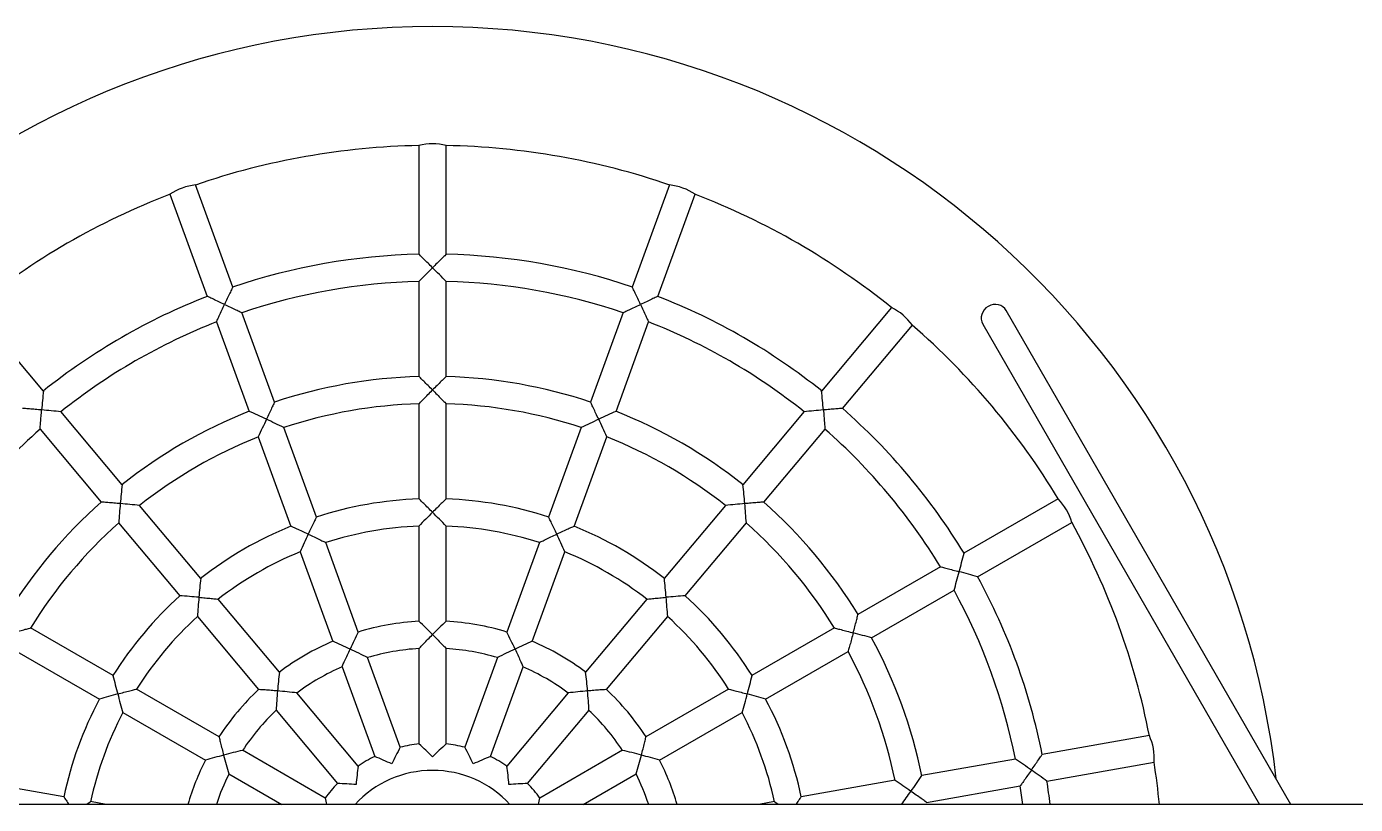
# Model space of a CAD drawing. Header units: millimetres. Extents: x 1089 to 46270, y 1624 to 35257.
# Drawn here: x 1107.225 to 1108.007, y 1636.014 to 1636.472 of the extents above; entities that cross this region are included whole.
import ezdxf

# ---------------------------------------------------------------- set-up
doc = ezdxf.new("R2010")
doc.units = ezdxf.units.MM

# ---------------------------------------------------------------- blocks, each defined once
blk = doc.blocks.new('A$C069B4CC9')
at = {"ltscale": 25.4}
for p, q in [((0.98128, 2.85084), (0.98128, 0.94416)), ((0.98128, 2.40287), (0.69048, 2.23529)), ((0.69847, 2.22142), (0.98128, 2.38441)), ((0.94074, 2.31951), (0.95187, 2.25641)), ((0.96762, 2.2592), (0.9565, 2.32229)), ((0.84728, 2.21833), (0.81524, 2.27383)), ((0.80139, 2.26583), (0.83342, 2.21034)), ((0.95463, 2.24077), (0.96438, 2.18548)), ((0.98013, 2.18828), (0.97038, 2.24354)), ((0.88329, 2.15596), (0.85522, 2.20458)), ((0.84137, 2.19658), (0.86943, 2.14797)), ((0.74816, 2.1388), (0.69908, 2.17998)), ((0.68879, 2.16773), (0.73788, 2.12654)), ((0.96713, 2.16984), (0.97688, 2.11454)), ((0.91931, 2.09358), (0.89123, 2.14221)), ((0.80333, 2.0925), (0.76033, 2.12859)), ((0.87738, 2.13421), (0.90545, 2.08558)), ((0.75004, 2.11633), (0.79305, 2.08025)), ((0.97964, 2.09889), (0.98128, 2.08963)), ((0.85851, 2.0462), (0.8155, 2.08229)), ((0.95534, 2.03118), (0.92725, 2.07982)), ((0.80522, 2.07003), (0.84823, 2.03394)), ((0.9134, 2.07182), (0.94149, 2.02317)), ((0.68222, 2.03015), (0.62202, 2.05206)), ((0.61654, 2.03703), (0.67675, 2.01511)), ((0.91372, 1.99987), (0.8707, 2.03597)), ((0.7499, 2.00552), (0.69716, 2.02471)), ((0.8604, 2.02373), (0.90344, 1.98762)), ((0.98128, 1.98625), (0.9633, 2.01739)), ((0.69168, 2.00968), (0.74443, 1.99048)), ((0.94944, 2.00939), (0.97756, 1.9607)), ((0.81759, 1.98088), (0.76488, 2.00007)), ((0.96898, 1.9535), (0.9259, 1.98965)), ((0.75936, 1.98505), (0.81212, 1.96584)), ((0.88532, 1.95623), (0.83253, 1.97544)), ((0.91562, 1.97739), (0.9587, 1.94125)), ((0.82705, 1.96041), (0.87984, 1.94119)), ((0.9531, 1.93156), (0.90027, 1.95079)), ((0.89479, 1.93575), (0.94763, 1.91652)), ((0.65743, 1.9055), (0.59335, 1.9055)), ((0.72945, 1.9055), (0.67336, 1.9055)), ((0.80148, 1.9055), (0.74537, 1.9055)), ((0.87355, 1.9055), (0.81743, 1.9055)), ((0.94569, 1.9055), (0.8895, 1.9055)), ((0.59335, 1.8895), (0.65743, 1.8895)), ((0.67331, 1.8895), (0.72945, 1.8895)), ((0.74533, 1.8895), (0.80148, 1.8895)), ((0.81737, 1.8895), (0.87355, 1.8895)), ((0.88946, 1.8895), (0.94569, 1.8895)), ((0.94763, 1.87848), (0.89479, 1.85925)), ((0.90026, 1.84422), (0.9531, 1.86345)), ((0.87984, 1.85381), (0.82708, 1.83461)), ((0.9587, 1.85376), (0.91562, 1.81761)), ((0.83253, 1.81956), (0.88532, 1.83878)), ((0.9259, 1.80535), (0.96898, 1.8415)), ((0.97756, 1.83431), (0.94945, 1.78563)), ((0.81212, 1.82916), (0.75941, 1.80998)), ((0.76483, 1.79492), (0.81759, 1.81413)), ((0.90344, 1.80739), (0.8604, 1.77128)), ((0.9633, 1.77761), (0.98128, 1.80876)), ((0.74443, 1.80452), (0.69167, 1.78532)), ((0.87071, 1.75904), (0.91372, 1.79513)), ((0.69715, 1.77029), (0.7499, 1.78949)), ((0.67675, 1.77989), (0.61654, 1.75798)), ((0.94149, 1.77184), (0.91341, 1.7232)), ((0.62202, 1.74294), (0.68222, 1.76486)), ((0.84823, 1.76106), (0.80522, 1.72497)), ((0.92725, 1.71518), (0.95534, 1.76384)), ((0.8155, 1.71271), (0.85851, 1.74881)), ((0.79305, 1.71476), (0.75004, 1.67868)), ((0.90545, 1.70942), (0.87738, 1.6608)), ((0.76033, 1.66642), (0.80333, 1.7025)), ((0.89124, 1.6528), (0.91931, 1.70142)), ((0.98128, 1.70538), (0.97964, 1.69612)), ((0.97688, 1.68047), (0.96713, 1.62517)), ((0.73788, 1.66847), (0.68879, 1.62728))]:
    blk.add_line(p, q, dxfattribs=at)
for centre, radius, start, end in [((1.02328, 1.8975), 0.5, 96.54266, 263.45609), ((1.02328, 1.8975), 0.43, 95.60527, 98.94978), ((1.02328, 1.8975), 0.43, 101.05448, 118.94615), ((0.95409, 2.28991), 0.03247, 85.73579, 114.26422), ((0.82404, 2.24259), 0.03246, 105.73141, 134.26997), ((1.02328, 1.8975), 0.43, 121.05643, 138.94094), ((1.02328, 1.8975), 0.366, 96.58944, 98.75741), ((1.02328, 1.8975), 0.366, 101.24377, 118.75937), ((1.8045, 1.65948), 1.02961, 144.37211, 144.99823), ((1.77703, 1.67872), 0.99607, 144.99832, 145.65282), ((1.02328, 1.8975), 0.35, 101.30393, 118.69773), ((1.02328, 1.8975), 0.35, 96.8921, 98.69985), ((1.83879, 1.94103), 1.02961, 164.37207, 164.99823), ((1.02328, 1.8975), 0.366, 121.24473, 138.7579), ((0.57798, 1.21359), 1.02901, 75.00158, 75.6281), ((0.5865, 1.2454), 0.99607, 74.3472, 75.00168), ((1.02328, 1.8975), 0.35, 121.30302, 138.69732), ((1.02328, 1.8975), 0.294, 101.54428, 118.45563), ((0.50024, 1.50305), 0.82535, 55.00246, 55.78253), ((0.71805, 2.15362), 0.03248, 125.74031, 154.2597), ((1.6227, 1.72462), 0.79241, 144.99735, 145.82131), ((0.51914, 1.53003), 0.79241, 54.31974, 55.00265), ((1.02328, 1.8975), 0.43, 141.04945, 158.93906), ((1.02328, 1.8975), 0.278, 101.63626, 118.36766), ((1.67808, 1.93138), 0.82595, 164.21774, 164.99725), ((1.02328, 1.8975), 0.294, 121.54957, 138.45102), ((1.02328, 1.8975), 0.278, 121.63273, 138.36245), ((1.02328, 1.8975), 0.366, 141.24487, 158.75683), ((0.83875, 1.10253), 1.02901, 95.00158, 95.62809), ((1.74132, 2.2144), 0.99607, 184.99832, 185.6528), ((1.02328, 1.8975), 0.35, 141.30109, 158.69546), ((1.02328, 1.8975), 0.222, 102.04974, 117.94621), ((1.02328, 1.8975), 0.206, 102.20984, 117.79568), ((1.51677, 1.92188), 0.62169, 163.96232, 164.99565), ((0.87616, 1.25913), 0.82535, 95.00246, 95.78251), ((0.87329, 1.29195), 0.79241, 94.17869, 95.00265), ((1.59359, 2.15037), 0.79241, 184.99735, 185.82131), ((1.02328, 1.8975), 0.222, 122.04914, 137.95568), ((0.75542, 1.48232), 0.62169, 75.00435, 76.03765), ((0.76395, 1.51413), 0.58875, 73.89299, 75.00479), ((1.02328, 1.8975), 0.294, 141.54833, 158.45213), ((1.02328, 1.8975), 0.278, 141.64227, 158.34282), ((1.02328, 1.8975), 0.206, 122.21516, 137.78286), ((0.64886, 2.03378), 0.03248, 145.74075, 174.25925), ((1.47867, 2.0892), 0.62169, 183.96234, 184.99565), ((1.02328, 1.8975), 0.43, 161.0498, 178.94117), ((0.91357, 1.41574), 0.62169, 95.00435, 96.0377), ((0.91071, 1.44856), 0.58875, 93.893, 95.00479), ((1.02328, 1.8975), 0.15, 106.2602, 116.95451), ((1.02328, 1.8975), 0.222, 142.05083, 157.94625), ((1.35661, 1.91206), 0.41862, 163.46123, 164.98923), ((1.02328, 1.8975), 0.206, 142.20524, 157.78983), ((1.02328, 1.8975), 0.15, 123.03602, 136.9634), ((1.32364, 1.92089), 0.38448, 164.98756, 166.69897), ((0.85285, 1.64908), 0.38448, 73.30103, 75.01244), ((1.02328, 1.8975), 0.134, 108.26623, 116.61423), ((1.02328, 1.8975), 0.366, 161.24439, 178.75711), ((1.02328, 1.8975), 0.35, 161.29893, 178.69047), ((1.50256, 2.3441), 0.82535, 204.21746, 204.99754), ((1.02328, 1.8975), 0.134, 123.38647, 136.59431), ((1.0892, 1.2777), 0.79183, 114.17838, 115.00295), ((1.47271, 2.33017), 0.79241, 204.99735, 205.82131), ((1.02328, 1.8975), 0.294, 161.54405, 178.45453), ((1.02328, 1.8975), 0.15, 143.04201, 156.97341), ((0.951, 1.57236), 0.41801, 95.00966, 96.5399), ((0.94809, 1.60577), 0.38448, 93.30102, 95.01245), ((1.29752, 2.0222), 0.38448, 184.98756, 186.69885), ((1.02328, 1.8975), 0.278, 161.63642, 178.35839), ((1.07104, 1.43713), 0.58875, 113.89299, 115.00479), ((1.02328, 1.8975), 0.134, 143.39628, 156.58691), ((1.02328, 1.8975), 0.222, 162.04867, 177.95319), ((1.02328, 1.8975), 0.206, 162.21763, 177.77672), ((1.26872, 2.12266), 0.41801, 203.46017, 204.99034), ((1.02328, 1.8975), 0.078, 125.84092, 134.1755), ((0.93295, 1.75111), 0.21428, 76.98188, 77.98586), ((1.18313, 1.96104), 0.21428, 182.01414, 184.96282), ((1.02328, 1.8975), 0.15, 163.0358, 176.97292), ((1.06656, 1.56725), 0.41801, 115.00966, 116.5399), ((1.23833, 2.10848), 0.38448, 204.98756, 206.69897), ((1.02328, 1.8975), 0.078, 145.8269, 154.18158), ((0.98847, 1.72904), 0.21428, 95.03718, 97.98586), ((1.02328, 1.8975), 0.062, 132.64231, 227.35769), ((1.02328, 1.8975), 0.134, 163.40727, 176.55122), ((1.15176, 2.01188), 0.21428, 202.01414, 204.96282), ((1.04819, 1.7273), 0.21428, 115.03718, 117.98586), ((1.02328, 1.8975), 0.078, 165.82733, 174.17302), ((0.6248, 1.8975), 0.03245, 165.73109, 194.27057), ((1.3683, 1.19453), 0.99419, 134.34654, 135.0023), ((1.22432, 1.48256), 0.58689, 133.89123, 135.00655), ((1.17691, 2.19303), 0.41801, 223.46012, 224.99034), ((1.1049, 2.04893), 0.21428, 222.0142, 224.96282), ((1.36963, 2.60181), 0.99607, 224.99832, 225.65282), ((1.22562, 2.31377), 0.58875, 224.99521, 226.10697), ((1.17691, 1.60197), 0.41801, 135.00966, 136.53987), ((1.1049, 1.74608), 0.21428, 135.03718, 137.98577), ((1.02328, 1.8975), 0.43, 181.05582, 198.94661), ((1.02328, 1.8975), 0.366, 181.24115, 198.75963), ((1.02328, 1.8975), 0.35, 181.2973, 198.70382), ((1.02328, 1.8975), 0.294, 181.5447, 198.45468), ((1.02328, 1.8975), 0.278, 181.63265, 198.34603), ((1.02328, 1.8975), 0.222, 182.04495, 197.94746), ((1.02328, 1.8975), 0.206, 182.20234, 197.7755), ((1.02328, 1.8975), 0.15, 183.02513, 196.96509), ((1.02328, 1.8975), 0.134, 183.41322, 196.60634), ((1.02328, 1.8975), 0.078, 185.81856, 194.17413), ((1.04819, 2.06771), 0.21428, 242.01414, 244.96282), ((1.15176, 1.78313), 0.21428, 155.03718, 157.98586), ((1.02328, 1.8975), 0.078, 205.82333, 214.1604), ((1.23834, 1.68652), 0.38448, 153.30103, 155.01244), ((1.06656, 2.22775), 0.41801, 243.4601, 244.99034), ((1.26872, 1.67234), 0.41801, 155.00966, 156.53982), ((0.98847, 2.06596), 0.21428, 262.01414, 264.96282), ((1.18313, 1.83397), 0.21428, 175.03718, 177.98586), ((1.02328, 1.8975), 0.15, 203.02874, 216.95831), ((1.02328, 1.8975), 0.134, 203.40794, 216.61337), ((1.02328, 1.8975), 0.078, 225.84577, 234.14595), ((0.93295, 2.0439), 0.21428, 282.01414, 283.02539), ((1.07104, 2.35788), 0.58875, 244.99521, 246.10694), ((1.02328, 1.8975), 0.206, 202.21598, 217.79784), ((1.29752, 1.7728), 0.38448, 173.30111, 175.01244), ((1.47218, 1.46508), 0.79183, 154.17838, 155.00295), ((1.02328, 1.8975), 0.222, 202.0522, 217.95538), ((0.951, 2.22264), 0.41801, 263.46014, 264.99034), ((1.50256, 1.45091), 0.82535, 155.00246, 155.78253), ((1.08945, 2.51784), 0.79241, 244.99735, 245.82128), ((0.94809, 2.18924), 0.38448, 264.98756, 266.69897), ((1.02328, 1.8975), 0.134, 223.38372, 236.60121), ((1.02328, 1.8975), 0.278, 201.64228, 218.35779), ((1.02328, 1.8975), 0.15, 223.03899, 236.96671), ((1.02328, 1.8975), 0.294, 201.5499, 218.45024), ((1.32364, 1.87412), 0.38448, 193.30103, 195.01244), ((0.85285, 2.14593), 0.38448, 284.98756, 286.69891), ((1.02328, 1.8975), 0.134, 243.38457, 251.73377), ((1.02328, 1.8975), 0.35, 201.29696, 218.70296), ((1.35603, 1.88278), 0.41801, 195.00966, 196.5399), ((1.02328, 1.8975), 0.366, 201.24293, 218.75963), ((0.91357, 2.37926), 0.62169, 263.96232, 264.99565), ((1.02328, 1.8975), 0.15, 243.04071, 253.7398), ((0.64884, 1.76122), 0.03246, 185.73055, 214.26945), ((1.47867, 1.70581), 0.62169, 175.00435, 176.03769), ((0.91071, 2.34645), 0.58875, 264.99521, 266.10699), ((1.02328, 1.8975), 0.206, 222.21171, 237.77772), ((1.02328, 1.8975), 0.222, 222.04535, 237.94714), ((1.02328, 1.8975), 0.43, 201.06431, 218.94631), ((1.59359, 1.64464), 0.79241, 174.17871, 175.00265), ((0.87616, 2.53587), 0.82535, 264.21748, 264.99754), ((0.87329, 2.50306), 0.79241, 264.99735, 265.82131), ((0.76395, 2.28087), 0.58875, 284.99521, 286.10701), ((1.02328, 1.8975), 0.206, 242.21191, 257.79532), ((1.02328, 1.8975), 0.278, 221.63495, 238.36761), ((0.75542, 2.31269), 0.62169, 283.96233, 284.99565), ((1.51677, 1.87312), 0.62169, 195.00435, 196.03766), ((1.02328, 1.8975), 0.294, 221.54787, 238.45303), ((1.02328, 1.8975), 0.222, 242.05182, 257.95562), ((1.74132, 1.5806), 0.99607, 174.34718, 175.00168), ((0.83875, 2.69247), 1.02901, 264.37191, 264.99842), ((1.02328, 1.8975), 0.35, 221.29812, 238.6874)]:
    blk.add_arc(centre, radius, start, end, dxfattribs=at)
blk.add_ellipse((0.69447, 2.22836), major_axis=(0.00399, -0.00693), ratio=0.92923, start_param=3.141593, end_param=6.283185, dxfattribs=at)
for points, knots in [([(0.96111, 2.25006), (0.96008, 2.25078), (0.95904, 2.25151), (0.95703, 2.25291), (0.95604, 2.25359), (0.95426, 2.25482), (0.95344, 2.25538), (0.95223, 2.25621), (0.95186, 2.25646), (0.95186, 2.25647), (0.95186, 2.25647), (0.95186, 2.25647)], [0, 0, 0, 0, 0.125, 0.125, 0.25, 0.25, 0.375, 0.375, 0.5, 0.5, 0.5000659, 0.5000659, 0.5000659, 0.5000659]), ([(0.96111, 2.25006), (0.96215, 2.24934), (0.96321, 2.24859), (0.96523, 2.24716), (0.9662, 2.24648), (0.968, 2.2452), (0.96881, 2.24462), (0.97, 2.24376), (0.97038, 2.2435), (0.97039, 2.24348)], [0, 0, 0, 0, 0.125, 0.125, 0.25, 0.25, 0.375, 0.375, 0.4964409, 0.4964409, 0.4964409, 0.4964409]), ([(0.8414, 2.19653), (0.8414, 2.19655), (0.84151, 2.197), (0.84188, 2.19842), (0.84213, 2.19938), (0.84268, 2.20152), (0.84298, 2.20267), (0.84362, 2.20506), (0.84395, 2.20632), (0.84428, 2.20754)], [0.5034123, 0.5034123, 0.5034123, 0.5034123, 0.625, 0.625, 0.75, 0.75, 0.875, 0.875, 1, 1, 1, 1]), ([(0.98012, 2.18832), (0.98012, 2.18832), (0.98012, 2.18832), (0.98012, 2.18832), (0.97986, 2.18796), (0.97902, 2.18678), (0.97844, 2.18598), (0.97718, 2.18421), (0.9765, 2.18325), (0.97507, 2.18123), (0.97433, 2.18019), (0.97361, 2.17916)], [0.4987413, 0.4987413, 0.4987413, 0.4987413, 0.5, 0.5, 0.625, 0.625, 0.75, 0.75, 0.875, 0.875, 1, 1, 1, 1]), ([(0.88028, 2.14519), (0.87906, 2.14551), (0.87784, 2.14584), (0.87548, 2.14646), (0.87431, 2.14676), (0.87222, 2.1473), (0.87126, 2.14755), (0.86984, 2.14791), (0.86941, 2.14802), (0.8694, 2.14802)], [0, 0, 0, 0, 0.125, 0.125, 0.25, 0.25, 0.375, 0.375, 0.4996211, 0.4996211, 0.4996211, 0.4996211]), ([(0.87741, 2.13416), (0.87741, 2.13417), (0.87752, 2.13462), (0.87789, 2.13605), (0.87813, 2.13702), (0.87869, 2.13916), (0.87899, 2.14031), (0.87962, 2.14271), (0.87995, 2.14396), (0.88028, 2.14519)], [0.5017546, 0.5017546, 0.5017546, 0.5017546, 0.625, 0.625, 0.75, 0.75, 0.875, 0.875, 1, 1, 1, 1]), ([(0.88028, 2.14519), (0.8815, 2.14486), (0.88275, 2.14452), (0.88515, 2.14387), (0.88629, 2.14355), (0.88842, 2.14296), (0.88938, 2.14269), (0.89081, 2.14229), (0.89125, 2.14216), (0.89126, 2.14216)], [0, 0, 0, 0, 0.125, 0.125, 0.25, 0.25, 0.375, 0.375, 0.4978235, 0.4978235, 0.4978235, 0.4978235]), ([(0.74811, 2.13883), (0.74812, 2.13882), (0.74815, 2.13837), (0.74826, 2.13692), (0.74834, 2.13593), (0.74851, 2.13377), (0.74861, 2.13257), (0.74882, 2.13014), (0.74892, 2.12887), (0.74903, 2.12762)], [0.5020622, 0.5020622, 0.5020622, 0.5020622, 0.625, 0.625, 0.75, 0.75, 0.875, 0.875, 1, 1, 1, 1]), ([(0.74903, 2.12762), (0.75029, 2.12773), (0.75159, 2.12784), (0.75404, 2.12805), (0.75524, 2.12814), (0.75742, 2.12832), (0.75842, 2.1284), (0.75991, 2.12851), (0.76037, 2.12855), (0.76037, 2.12855)], [0, 0, 0, 0, 0.125, 0.125, 0.25, 0.25, 0.375, 0.375, 0.5, 0.5, 0.5, 0.5]), ([(0.98124, 2.11163), (0.98087, 2.11188), (0.98051, 2.11213), (0.97927, 2.11298), (0.97845, 2.11353), (0.97724, 2.11435), (0.97688, 2.1146), (0.97687, 2.1146), (0.97687, 2.1146), (0.97687, 2.1146)], [0.2012296, 0.2012296, 0.2012296, 0.2012296, 0.25, 0.25, 0.375, 0.375, 0.5, 0.5, 0.500407, 0.500407, 0.500407, 0.500407]), ([(0.97966, 2.09883), (0.97967, 2.09885), (0.97993, 2.09924), (0.98059, 2.10022), (0.98089, 2.10067), (0.98123, 2.10117)], [0.5035989, 0.5035989, 0.5035989, 0.5035989, 0.625, 0.625, 0.7005952, 0.7005952, 0.7005952, 0.7005952]), ([(0.80329, 2.09254), (0.80329, 2.09254), (0.80329, 2.09254), (0.80329, 2.09255), (0.80332, 2.0921), (0.80343, 2.09066), (0.8035, 2.08968), (0.80367, 2.0875), (0.80377, 2.08633), (0.80397, 2.08388), (0.80408, 2.08259), (0.80419, 2.08134)], [0.4988401, 0.4988401, 0.4988401, 0.4988401, 0.5, 0.5, 0.625, 0.625, 0.75, 0.75, 0.875, 0.875, 1, 1, 1, 1]), ([(0.91343, 2.07177), (0.91343, 2.07178), (0.91354, 2.07223), (0.9139, 2.07368), (0.91415, 2.07465), (0.91469, 2.0768), (0.91499, 2.07795), (0.91562, 2.08035), (0.91595, 2.08161), (0.91628, 2.08283)], [0.5016579, 0.5016579, 0.5016579, 0.5016579, 0.625, 0.625, 0.75, 0.75, 0.875, 0.875, 1, 1, 1, 1]), ([(0.86045, 2.02369), (0.86045, 2.02369), (0.8604, 2.02416), (0.86024, 2.02564), (0.86014, 2.02664), (0.85992, 2.02885), (0.8598, 2.03003), (0.85957, 2.0325), (0.85945, 2.0338), (0.85934, 2.03506)], [0.5007413, 0.5007413, 0.5007413, 0.5007413, 0.625, 0.625, 0.75, 0.75, 0.875, 0.875, 1, 1, 1, 1]), ([(0.68217, 2.03017), (0.68217, 2.03017), (0.68217, 2.03017), (0.68217, 2.03017), (0.68235, 2.02977), (0.68295, 2.02844), (0.68336, 2.02755), (0.68427, 2.02556), (0.68476, 2.02449), (0.68579, 2.02226), (0.68634, 2.02109), (0.68687, 2.01995)], [0.4980161, 0.4980161, 0.4980161, 0.4980161, 0.5, 0.5, 0.625, 0.625, 0.75, 0.75, 0.875, 0.875, 1, 1, 1, 1]), ([(0.68687, 2.01995), (0.68573, 2.01941), (0.68458, 2.01888), (0.68237, 2.01783), (0.68128, 2.01732), (0.67932, 2.01639), (0.67843, 2.01596), (0.67711, 2.01533), (0.67671, 2.01514), (0.6767, 2.01513)], [0, 0, 0, 0, 0.125, 0.125, 0.25, 0.25, 0.375, 0.375, 0.4983626, 0.4983626, 0.4983626, 0.4983626]), ([(0.68687, 2.01995), (0.68801, 2.02048), (0.68919, 2.02103), (0.69144, 2.02207), (0.69252, 2.02256), (0.69453, 2.02348), (0.69543, 2.02389), (0.69678, 2.0245), (0.69721, 2.0247), (0.69721, 2.0247)], [0, 0, 0, 0, 0.125, 0.125, 0.25, 0.25, 0.375, 0.375, 0.4992152, 0.4992152, 0.4992152, 0.4992152]), ([(0.69174, 2.00966), (0.69174, 2.00966), (0.69174, 2.00966), (0.69173, 2.00966), (0.69153, 2.01008), (0.69088, 2.01144), (0.69045, 2.01234), (0.68951, 2.01432), (0.68899, 2.01542), (0.68794, 2.01764), (0.6874, 2.0188), (0.68687, 2.01995)], [0.4992578, 0.4992578, 0.4992578, 0.4992578, 0.5, 0.5, 0.625, 0.625, 0.75, 0.75, 0.875, 0.875, 1, 1, 1, 1]), ([(0.95228, 2.02048), (0.95107, 2.0208), (0.94985, 2.02112), (0.94749, 2.02173), (0.94633, 2.02203), (0.94424, 2.02255), (0.94329, 2.02278), (0.94189, 2.02312), (0.94147, 2.02322), (0.94146, 2.02322)], [0, 0, 0, 0, 0.125, 0.125, 0.25, 0.25, 0.375, 0.375, 0.4980671, 0.4980671, 0.4980671, 0.4980671]), ([(0.75453, 1.99532), (0.75339, 1.99479), (0.75224, 1.99425), (0.75003, 1.99321), (0.74894, 1.99269), (0.74699, 1.99176), (0.7461, 1.99133), (0.74479, 1.9907), (0.74439, 1.99051), (0.74437, 1.9905)], [0, 0, 0, 0, 0.125, 0.125, 0.25, 0.25, 0.375, 0.375, 0.4982714, 0.4982714, 0.4982714, 0.4982714]), ([(0.91368, 1.99991), (0.91368, 1.99991), (0.91368, 1.99991), (0.91368, 1.99991), (0.9137, 1.99947), (0.91379, 1.99803), (0.91386, 1.99705), (0.91401, 1.9949), (0.9141, 1.99371), (0.91429, 1.99128), (0.91439, 1.99003), (0.9145, 1.98878)], [0.499257, 0.499257, 0.499257, 0.499257, 0.5, 0.5, 0.625, 0.625, 0.75, 0.75, 0.875, 0.875, 1, 1, 1, 1]), ([(0.81754, 1.9809), (0.81754, 1.98089), (0.81772, 1.98049), (0.81831, 1.97916), (0.81872, 1.97826), (0.81961, 1.97629), (0.8201, 1.9752), (0.82112, 1.97298), (0.82165, 1.97183), (0.82218, 1.97069)], [0.5009032, 0.5009032, 0.5009032, 0.5009032, 0.625, 0.625, 0.75, 0.75, 0.875, 0.875, 1, 1, 1, 1]), ([(0.82218, 1.97069), (0.82105, 1.97016), (0.8199, 1.96963), (0.8177, 1.96858), (0.81661, 1.96806), (0.81466, 1.96713), (0.81378, 1.9667), (0.81248, 1.96607), (0.81208, 1.96587), (0.81207, 1.96586)], [0, 0, 0, 0, 0.125, 0.125, 0.25, 0.25, 0.375, 0.375, 0.4979581, 0.4979581, 0.4979581, 0.4979581]), ([(0.82711, 1.96039), (0.82711, 1.96039), (0.8269, 1.96081), (0.82625, 1.96215), (0.82581, 1.96305), (0.82485, 1.96505), (0.82434, 1.96612), (0.82327, 1.96837), (0.82272, 1.96955), (0.82218, 1.97069)], [0.5007413, 0.5007413, 0.5007413, 0.5007413, 0.625, 0.625, 0.75, 0.75, 0.875, 0.875, 1, 1, 1, 1]), ([(0.88984, 1.94607), (0.89099, 1.94661), (0.89217, 1.94715), (0.89442, 1.94817), (0.89553, 1.94867), (0.89755, 1.94957), (0.89848, 1.94997), (0.89987, 1.95058), (0.90032, 1.95077), (0.90032, 1.95077), (0.90032, 1.95077), (0.90032, 1.95077)], [0, 0, 0, 0, 0.125, 0.125, 0.25, 0.25, 0.375, 0.375, 0.5, 0.5, 0.5014414, 0.5014414, 0.5014414, 0.5014414]), ([(0.65737, 1.9055), (0.65736, 1.9055), (0.65768, 1.90518), (0.65869, 1.90415), (0.65938, 1.90345), (0.66092, 1.90189), (0.66174, 1.90105), (0.66348, 1.89931), (0.66439, 1.89839), (0.66528, 1.8975)], [0.500266, 0.500266, 0.500266, 0.500266, 0.625, 0.625, 0.75, 0.75, 0.875, 0.875, 1, 1, 1, 1]), ([(0.72939, 1.9055), (0.72939, 1.9055), (0.7297, 1.90518), (0.73072, 1.90413), (0.73141, 1.90343), (0.73293, 1.90188), (0.73378, 1.90103), (0.7355, 1.89929), (0.73639, 1.89839), (0.73728, 1.8975)], [0.500445, 0.500445, 0.500445, 0.500445, 0.625, 0.625, 0.75, 0.75, 0.875, 0.875, 1, 1, 1, 1]), ([(0.73728, 1.8975), (0.73907, 1.89929), (0.74091, 1.90112), (0.74327, 1.90343), (0.74398, 1.90413), (0.74505, 1.90517), (0.74538, 1.90549), (0.74539, 1.9055)], [0, 0, 0, 0, 0.25, 0.25, 0.375, 0.375, 0.4971637, 0.4971637, 0.4971637, 0.4971637]), ([(0.80142, 1.9055), (0.80143, 1.9055), (0.80173, 1.90518), (0.80275, 1.90413), (0.80343, 1.90343), (0.80494, 1.90188), (0.80578, 1.90102), (0.8075, 1.89929), (0.80839, 1.89839), (0.80928, 1.8975)], [0.5004902, 0.5004902, 0.5004902, 0.5004902, 0.625, 0.625, 0.75, 0.75, 0.875, 0.875, 1, 1, 1, 1]), ([(0.88128, 1.8975), (0.88308, 1.8993), (0.88494, 1.90112), (0.88733, 1.90343), (0.88806, 1.90413), (0.88915, 1.90516), (0.88949, 1.90548), (0.88952, 1.9055)], [0, 0, 0, 0, 0.25, 0.25, 0.375, 0.375, 0.4948003, 0.4948003, 0.4948003, 0.4948003]), ([(0.66528, 1.8975), (0.66439, 1.89661), (0.66349, 1.89572), (0.66177, 1.89398), (0.66093, 1.89312), (0.6594, 1.89158), (0.65871, 1.89088), (0.65768, 1.88983), (0.65737, 1.88951), (0.65737, 1.8895)], [0, 0, 0, 0, 0.125, 0.125, 0.25, 0.25, 0.375, 0.375, 0.4995006, 0.4995006, 0.4995006, 0.4995006]), ([(0.73728, 1.8975), (0.73639, 1.89661), (0.7355, 1.89572), (0.73378, 1.89398), (0.73293, 1.89312), (0.73141, 1.89158), (0.73072, 1.89087), (0.7297, 1.88983), (0.72939, 1.88951), (0.72939, 1.8895)], [0, 0, 0, 0, 0.125, 0.125, 0.25, 0.25, 0.375, 0.375, 0.4993753, 0.4993753, 0.4993753, 0.4993753]), ([(0.74539, 1.8895), (0.74539, 1.88951), (0.74505, 1.88983), (0.74399, 1.89087), (0.74328, 1.89156), (0.7417, 1.89311), (0.74086, 1.89395), (0.73909, 1.89569), (0.73817, 1.89661), (0.73728, 1.8975)], [0.5018099, 0.5018099, 0.5018099, 0.5018099, 0.625, 0.625, 0.75, 0.75, 0.875, 0.875, 1, 1, 1, 1]), ([(0.80928, 1.8975), (0.80839, 1.89662), (0.8075, 1.89572), (0.80578, 1.89398), (0.80494, 1.89313), (0.80343, 1.89158), (0.80275, 1.89087), (0.80173, 1.88983), (0.80143, 1.88951), (0.80142, 1.8895)], [0, 0, 0, 0, 0.125, 0.125, 0.25, 0.25, 0.375, 0.375, 0.4992022, 0.4992022, 0.4992022, 0.4992022]), ([(0.88952, 1.8895), (0.8895, 1.88952), (0.88916, 1.88984), (0.88807, 1.89087), (0.88734, 1.89157), (0.88574, 1.89311), (0.88488, 1.89395), (0.88311, 1.89568), (0.88218, 1.8966), (0.88128, 1.8975)], [0.5027304, 0.5027304, 0.5027304, 0.5027304, 0.625, 0.625, 0.75, 0.75, 0.875, 0.875, 1, 1, 1, 1]), ([(0.90032, 1.84424), (0.90032, 1.84424), (0.90032, 1.84424), (0.90032, 1.84424), (0.89988, 1.84443), (0.89848, 1.84504), (0.89754, 1.84544), (0.89452, 1.84679), (0.89215, 1.84786), (0.88984, 1.84894)], [0.4994779, 0.4994779, 0.4994779, 0.4994779, 0.5, 0.5, 0.625, 0.625, 0.75, 0.75, 1, 1, 1, 1]), ([(0.82218, 1.82431), (0.82272, 1.82546), (0.82327, 1.82662), (0.82434, 1.82888), (0.82485, 1.82995), (0.82581, 1.83194), (0.82625, 1.83284), (0.82689, 1.83417), (0.8271, 1.83459), (0.82711, 1.83462)], [0, 0, 0, 0, 0.125, 0.125, 0.25, 0.25, 0.375, 0.375, 0.4956597, 0.4956597, 0.4956597, 0.4956597]), ([(0.81207, 1.82914), (0.81208, 1.82913), (0.81247, 1.82894), (0.81378, 1.82831), (0.81466, 1.82788), (0.81661, 1.82694), (0.8177, 1.82642), (0.8199, 1.82538), (0.82105, 1.82484), (0.82218, 1.82431)], [0.5016636, 0.5016636, 0.5016636, 0.5016636, 0.625, 0.625, 0.75, 0.75, 0.875, 0.875, 1, 1, 1, 1]), ([(0.82218, 1.82431), (0.82165, 1.82317), (0.82112, 1.82202), (0.8201, 1.81981), (0.81961, 1.81871), (0.81872, 1.81674), (0.81831, 1.81585), (0.81772, 1.81452), (0.81754, 1.81412), (0.81754, 1.81411)], [0, 0, 0, 0, 0.125, 0.125, 0.25, 0.25, 0.375, 0.375, 0.4982683, 0.4982683, 0.4982683, 0.4982683]), ([(0.74437, 1.8045), (0.74439, 1.8045), (0.74479, 1.8043), (0.7461, 1.80367), (0.74699, 1.80325), (0.74894, 1.80231), (0.75003, 1.8018), (0.75224, 1.80075), (0.75339, 1.80022), (0.75453, 1.79968)], [0.5020162, 0.5020162, 0.5020162, 0.5020162, 0.625, 0.625, 0.75, 0.75, 0.875, 0.875, 1, 1, 1, 1]), ([(0.9145, 1.80623), (0.91439, 1.80498), (0.91429, 1.80372), (0.9141, 1.80129), (0.91401, 1.8001), (0.91386, 1.79795), (0.91379, 1.79698), (0.9137, 1.79554), (0.91368, 1.79511), (0.91368, 1.79509)], [0, 0, 0, 0, 0.125, 0.125, 0.25, 0.25, 0.375, 0.375, 0.4982696, 0.4982696, 0.4982696, 0.4982696]), ([(0.68687, 1.77506), (0.6874, 1.77621), (0.68795, 1.77738), (0.68901, 1.77962), (0.68952, 1.7807), (0.69047, 1.78269), (0.69089, 1.78359), (0.69153, 1.78493), (0.69173, 1.78534), (0.69174, 1.78534)], [0, 0, 0, 0, 0.125, 0.125, 0.25, 0.25, 0.375, 0.375, 0.4991606, 0.4991606, 0.4991606, 0.4991606]), ([(0.6767, 1.77987), (0.67671, 1.77987), (0.67711, 1.77967), (0.67843, 1.77904), (0.67932, 1.77862), (0.68128, 1.77768), (0.68237, 1.77717), (0.68458, 1.77613), (0.68573, 1.77559), (0.68687, 1.77506)], [0.5011613, 0.5011613, 0.5011613, 0.5011613, 0.625, 0.625, 0.75, 0.75, 0.875, 0.875, 1, 1, 1, 1]), ([(0.68687, 1.77506), (0.68634, 1.77392), (0.6858, 1.77277), (0.68478, 1.77055), (0.68428, 1.76946), (0.68337, 1.76748), (0.68296, 1.76659), (0.68235, 1.76525), (0.68217, 1.76484), (0.68217, 1.76484), (0.68217, 1.76484), (0.68217, 1.76484)], [0, 0, 0, 0, 0.125, 0.125, 0.25, 0.25, 0.375, 0.375, 0.5, 0.5, 0.5003541, 0.5003541, 0.5003541, 0.5003541]), ([(0.69721, 1.77031), (0.6972, 1.77031), (0.69678, 1.7705), (0.69543, 1.77111), (0.69453, 1.77152), (0.69252, 1.77245), (0.69144, 1.77294), (0.68919, 1.77398), (0.68801, 1.77452), (0.68687, 1.77506)], [0.5020084, 0.5020084, 0.5020084, 0.5020084, 0.625, 0.625, 0.75, 0.75, 0.875, 0.875, 1, 1, 1, 1]), ([(0.85934, 1.75995), (0.85945, 1.76121), (0.85957, 1.76248), (0.8598, 1.76494), (0.85992, 1.76615), (0.86014, 1.76834), (0.86024, 1.76934), (0.8604, 1.77084), (0.86045, 1.77131), (0.86045, 1.77132), (0.86045, 1.77132), (0.86045, 1.77132)], [0, 0, 0, 0, 0.125, 0.125, 0.25, 0.25, 0.375, 0.375, 0.5, 0.5, 0.502516, 0.502516, 0.502516, 0.502516]), ([(0.94146, 1.77178), (0.94146, 1.77178), (0.94188, 1.77188), (0.94327, 1.77222), (0.94421, 1.77245), (0.94631, 1.77298), (0.94745, 1.77326), (0.94982, 1.77388), (0.95107, 1.7742), (0.95228, 1.77453)], [0.500743, 0.500743, 0.500743, 0.500743, 0.625, 0.625, 0.75, 0.75, 0.875, 0.875, 1, 1, 1, 1]), ([(0.91628, 1.71217), (0.91595, 1.7134), (0.91562, 1.71463), (0.915, 1.71702), (0.9147, 1.7182), (0.91415, 1.72033), (0.91391, 1.72131), (0.91354, 1.72277), (0.91343, 1.72323), (0.91343, 1.72324), (0.91343, 1.72324), (0.91343, 1.72324)], [0, 0, 0, 0, 0.125, 0.125, 0.25, 0.25, 0.375, 0.375, 0.5, 0.5, 0.5029708, 0.5029708, 0.5029708, 0.5029708]), ([(0.80419, 1.71367), (0.80408, 1.71241), (0.80397, 1.71113), (0.80377, 1.70868), (0.80367, 1.7075), (0.8035, 1.70533), (0.80343, 1.70435), (0.80332, 1.7029), (0.80329, 1.70246), (0.80329, 1.70246), (0.80329, 1.70246), (0.80329, 1.70247)], [0, 0, 0, 0, 0.125, 0.125, 0.25, 0.25, 0.375, 0.375, 0.5, 0.5, 0.5019699, 0.5019699, 0.5019699, 0.5019699]), ([(0.98127, 1.69378), (0.98092, 1.6943), (0.98061, 1.69476), (0.97992, 1.69578), (0.97966, 1.69617), (0.97965, 1.69617), (0.97965, 1.69617), (0.97966, 1.69617)], [0.2975862, 0.2975862, 0.2975862, 0.2975862, 0.375, 0.375, 0.5, 0.5, 0.5032101, 0.5032101, 0.5032101, 0.5032101]), ([(0.97687, 1.68041), (0.97687, 1.68041), (0.97687, 1.68041), (0.97687, 1.6804), (0.97724, 1.68065), (0.97843, 1.68146), (0.97924, 1.68201), (0.98049, 1.68286), (0.98086, 1.68311), (0.98123, 1.68337)], [0.4989349, 0.4989349, 0.4989349, 0.4989349, 0.5, 0.5, 0.625, 0.625, 0.75, 0.75, 0.7989449, 0.7989449, 0.7989449, 0.7989449]), ([(0.74903, 1.66738), (0.74892, 1.66613), (0.74881, 1.66485), (0.74861, 1.66239), (0.74851, 1.66122), (0.74834, 1.65904), (0.74826, 1.65806), (0.74815, 1.65661), (0.74811, 1.65617), (0.74811, 1.65617)], [0, 0, 0, 0, 0.125, 0.125, 0.25, 0.25, 0.375, 0.375, 0.499761, 0.499761, 0.499761, 0.499761]), ([(0.76037, 1.66646), (0.76037, 1.66646), (0.75991, 1.66649), (0.75843, 1.66661), (0.75743, 1.66669), (0.75524, 1.66686), (0.75404, 1.66696), (0.75159, 1.66716), (0.75029, 1.66727), (0.74903, 1.66738)], [0.5001041, 0.5001041, 0.5001041, 0.5001041, 0.625, 0.625, 0.75, 0.75, 0.875, 0.875, 1, 1, 1, 1]), ([(0.88028, 1.64982), (0.87995, 1.65104), (0.87962, 1.65228), (0.879, 1.65466), (0.87869, 1.65583), (0.87814, 1.65796), (0.87789, 1.65893), (0.87752, 1.66039), (0.87741, 1.66084), (0.87741, 1.66085), (0.87741, 1.66085), (0.87741, 1.66085)], [0, 0, 0, 0, 0.125, 0.125, 0.25, 0.25, 0.375, 0.375, 0.5, 0.5, 0.5020756, 0.5020756, 0.5020756, 0.5020756])]:
    blk.add_open_spline(points, degree=3, knots=knots, dxfattribs=at)
blk = doc.blocks.new('A$C56CA7DA8')
at = {"rotation": 270}
blk.add_blockref('A$C069B4CC9', (0, 2.04654), dxfattribs=at)

msp = doc.modelspace()

# ---------------------------------------------------------------- block references
msp.add_blockref('A$C56CA7DA8', (1105.56624, 1634.94892))

doc.saveas('drawing.dxf')
